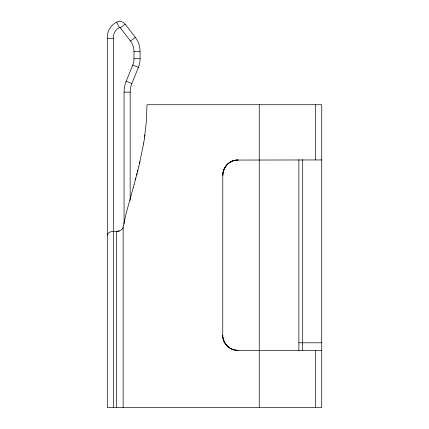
<?xml version="1.0" encoding="UTF-8"?>
<svg xmlns="http://www.w3.org/2000/svg" width="429" height="429" viewBox="0 0 429 429"><rect width="100%" height="100%" fill="white"/><g stroke="black" fill="none" stroke-linecap="round" stroke-linejoin="round"><path stroke-width="0.64" d="M144.412 138.492L146.327 121.756L146.997 104.73L321.739 104.73L321.739 407.55L107.298 407.55L107.314 38.68A16.951 16.951 0 0 1 116.65 22.158A6.853 6.853 0 0 1 125.129 24.115L135.323 37.339A22.909 22.909 0 0 1 140.079 51.324L140.079 58.73A22.925 22.925 0 0 1 138.406 67.332L131.848 83.532A22.925 22.925 0 0 0 130.175 92.133L130.159 200.445M116.661 22.185L119.364 27.633A10.843 10.843 0 0 0 113.412 38.412L113.395 407.55M124.061 224.013L124.078 92.133A29.038 29.038 0 0 1 126.201 81.242L132.759 65.036A16.811 16.811 0 0 0 133.987 58.735L133.987 51.33A16.801 16.801 0 0 0 130.496 41.071L120.308 27.847A0.761 0.761 0 0 0 119.364 27.633M222.753 335.945L222.78 174.029M107.298 235.21C108.376 230.148 115.878 231.478 119.353 231.376M144.68 136.658L144.932 134.813M222.855 173.268L223.042 172.147M144.423 138.487L143.844 142.138M143.543 143.951L143.854 142.133M116.527 231.376L120.549 230.411L122.088 229.252L122.919 227.965L126.212 213.143L133.231 187.746M143.554 143.946L138.787 166.725M139.607 163.326L140.004 161.61M138.792 166.72L134.089 184.642M137.543 171.734L137.966 170.072M136.69 175.027L137.119 173.386M135.398 179.88L135.832 178.276M134.095 184.636L133.221 187.752M223.305 171.048L224.753 167.605L226.995 164.618M227.257 164.35L228.957 162.897M120.308 27.847L125.112 24.131M130.496 41.071L135.323 37.339M229.263 162.682L229.569 162.473M230.196 162.082L231.167 161.551M231.499 161.39L233.215 160.709M233.923 160.494L235.001 160.237M236.106 160.06L321.739 159.947M113.412 38.412L107.47 38.674M140.058 51.324L133.987 51.33M130.148 92.133L124.078 92.133M133.987 58.735L140.079 58.73M298.879 342.792L321.739 342.792M236.846 350.37L321.739 350.413M236.106 350.295L235.001 350.118M233.923 349.86L231.167 348.804M138.385 67.321L132.759 65.036M131.826 83.521L126.201 81.242M230.84 348.638L230.196 348.278M228.957 347.458L229.263 347.672M228.662 347.238L225.783 344.31L223.782 340.728M223.654 340.379L223.305 339.307M223.042 338.213L222.855 337.087M315.642 104.73L315.642 159.947M315.642 350.413L315.642 407.55M302.692 159.668L302.692 350.606M298.879 159.668L298.879 350.606M259.25 104.73L259.25 407.55M123.144 227.182L123.144 407.55M116.339 231.381L116.339 407.55M222.737 175.182A15.235 15.235 0 0 1 237.972 159.947M237.972 350.413A15.235 15.235 0 0 1 222.737 335.172M222.962 175.188A15.396 14.827 90 0 1 237.972 160.06M237.972 350.187A15.396 15.106 -53.2 0 1 222.581 335.178"/></g></svg>
